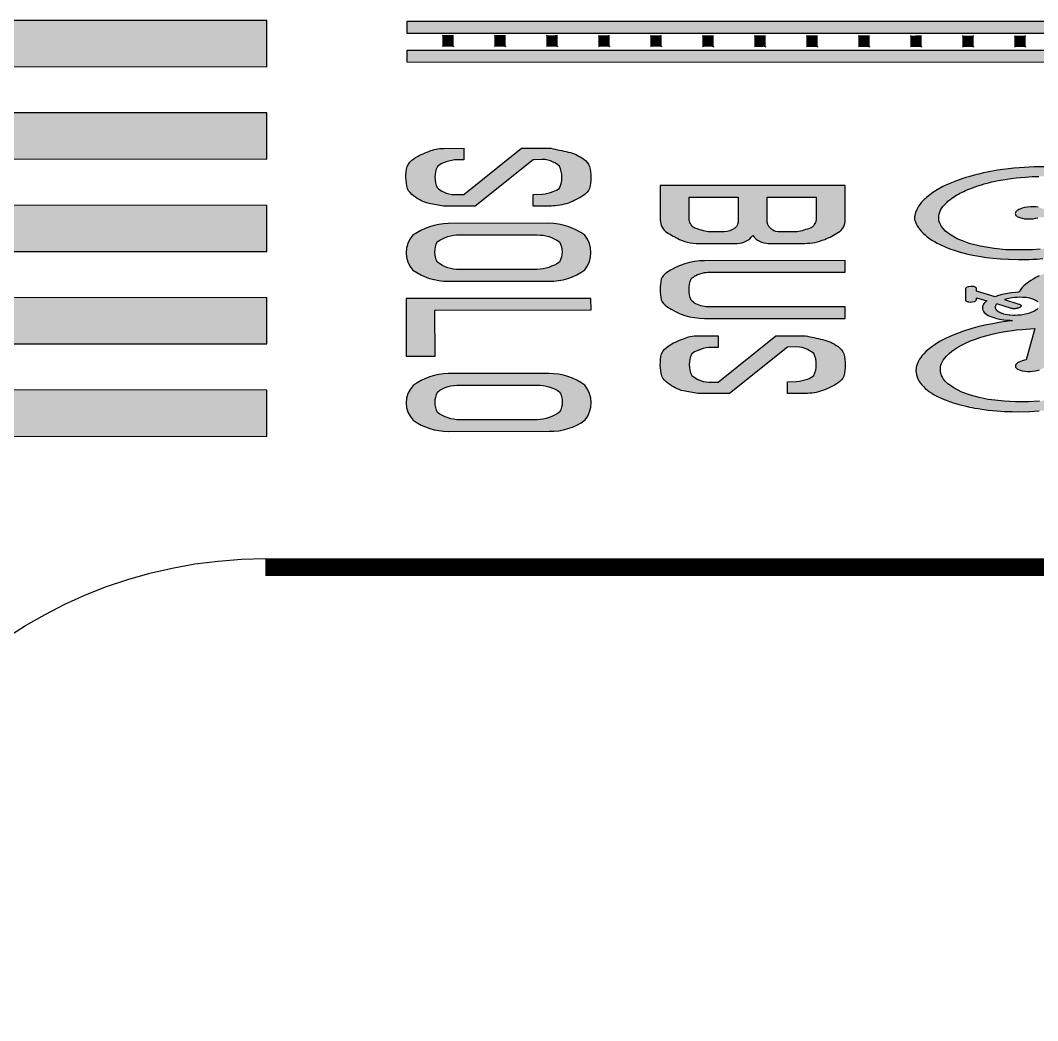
# Model space of a CAD drawing. Header units: metres. Extents: x 668617 to 675126, y 2286318 to 2293677.
# Drawn here: x 669030.29 to 669039.09, y 2287198.98 to 2287207.64 of the extents above; entities that cross this region are included whole.
import ezdxf

# ---------------------------------------------------------------- set-up
doc = ezdxf.new("R2010")
doc.units = ezdxf.units.M
doc.header["$MEASUREMENT"] = 0
doc.linetypes.add('ACAD_ISO07W100', pattern=[3, 0, -3])
for name, color, linetype in [('DMTG-M-BOYAS', 40, 'Continuous'), ('DMTG-PB-BANQUETAS', 251, 'Continuous'), ('DMTG-SH-LINEA DOBLE', 252, 'Continuous'), ('DMTG-SH-LINEA GUARNICION', 40, 'Continuous'), ('DMTG-SH-PASO PEATONAL', 253, 'Continuous'), ('DMTG-SH-SOLO BUS BICI', 252, 'Continuous')]:
    doc.layers.add(name, color=color, linetype=linetype)

# ---------------------------------------------------------------- blocks, each defined once
blk = doc.blocks.new('*U152')
for points in [[(1.2, 0.2), (15.441, 0.2), (15.441, 0.3), (1.2, 0.3)], [(1.2, -0.05), (15.441, -0.05), (15.441, 0.05), (1.2, 0.05)]]:
    blk.add_hatch(color=252).paths.add_polyline_path(points)
for points in [[(1.2, 0.2), (15.441, 0.2), (15.441, 0.3), (1.2, 0.3)], [(1.2, -0.05), (15.441, -0.05), (15.441, 0.05), (1.2, 0.05)]]:
    blk.add_lwpolyline(points, close=True)
blk = doc.blocks.new('*U227')
h = blk.add_hatch(color=252)
h.dxf.hatch_style = 1
h.paths.add_polyline_path([(1.0529, 5.4769), (1.0478, 5.5424), (1.0391, 5.6153), (1.0322, 5.6654), (1.0239, 5.7174), (1.0151, 5.7652), (1.0058, 5.8101), (0.9968, 5.851), (0.9844, 5.8993), (0.9757, 5.9306), (0.9656, 5.9646), (0.953, 6.0043), (0.9372, 6.0483), (0.9171, 6.0992), (0.894, 6.1518), (0.8696, 6.1995), (0.8488, 6.2353), (0.8261, 6.271), (0.8069, 6.2966), (0.786, 6.3219), (0.7709, 6.3383), (0.7545, 6.3541), (0.7409, 6.3657), (0.7205, 6.3815), (0.7019, 6.3932), (0.6849, 6.4021), (0.6656, 6.4098), (0.6477, 6.4149), (0.6292, 6.4182), (0.6088, 6.4196), (0.604, 6.4196), (0.5897, 6.4185), (0.5748, 6.4159), (0.5613, 6.4124), (0.5473, 6.4075), (0.5333, 6.4013), (0.5203, 6.3941), (0.5067, 6.3853), (0.4939, 6.3756), (0.482, 6.3656), (0.4765, 6.3603), (0.4683, 6.3526), (0.4566, 6.3398), (0.4442, 6.3251), (0.4386, 6.3179), (0.4332, 6.311), (0.4239, 6.2975), (0.4191, 6.2902), (0.412, 6.2792), (0.408, 6.2726), (0.4015, 6.2617), (0.3965, 6.2528), (0.3911, 6.2429), (0.386, 6.2333), (0.271, 6.3696), (0.3026, 6.7193), (0.3671, 6.7132), (0.396, 6.7394), (0.411, 6.7551), (0.4036, 6.8123), (0.3946, 6.8443), (0.389, 6.8577), (0.3847, 6.8656), (0.3792, 6.8735), (0.3739, 6.8789), (0.3693, 6.8822), (0.3645, 6.8844), (0.3601, 6.8853), (0.3521, 6.8849), (0.3467, 6.8829), (0.3395, 6.8784), (0.3134, 6.8696), (0.292, 6.8659), (0.2755, 6.867), (0.245, 6.8719), (0.1897, 6.8862), (0.1864, 6.8854), (0.1792, 6.882), (0.1728, 6.8765), (0.1672, 6.8695), (0.1628, 6.8618), (0.1586, 6.8524), (0.1553, 6.8422), (0.1504, 6.8211), (0.1478, 6.8), (0.146, 6.7545), (0.2015, 6.7306), (0.2642, 6.7231), (0.154, 5.5901), (0.1307, 5.5898), (0.1091, 5.5904), (0.0887, 5.5924), (0.0677, 5.5964), (0.0484, 5.6019), (0.0308, 5.6093), (0.014, 5.6189), (-0.0021, 5.631), (-0.0171, 5.6454), (-0.0312, 5.6623), (-0.0456, 5.6829), (-0.0604, 5.7085), (-0.0722, 5.7321), (-0.0864, 5.7645), (-0.1078, 5.8212), (-0.1486, 5.9536), (-0.471, 7.0579), (-0.4313, 7.4666), (-0.3462, 7.4674), (-0.3428, 7.471), (-0.3397, 7.4762), (-0.3367, 7.4818), (-0.3339, 7.488), (-0.3313, 7.4943), (-0.33, 7.4985), (-0.3282, 7.5046), (-0.3259, 7.5161), (-0.3247, 7.5328), (-0.3253, 7.5434), (-0.3269, 7.554), (-0.3284, 7.5607), (-0.3317, 7.5709), (-0.3349, 7.579), (-0.3378, 7.5848), (-0.3405, 7.5894), (-0.3443, 7.5955), (-0.3473, 7.5988), (-0.4259, 7.5981), (-0.4341, 7.5972), (-0.4431, 7.5955), (-0.4526, 7.592), (-0.4614, 7.5868), (-0.4694, 7.5791), (-0.4756, 7.5686), (-0.4777, 7.5622), (-0.5945, 6.3712), (-0.5996, 6.3745), (-0.6116, 6.381), (-0.625, 6.3869), (-0.6539, 6.397), (-0.669, 6.4011), (-0.6813, 6.4041), (-0.6928, 6.4064), (-0.7025, 6.4078), (-0.7051, 6.408), (-0.7118, 6.4078), (-0.7301, 6.4061), (-0.7483, 6.4022), (-0.7662, 6.3963), (-0.7834, 6.3884), (-0.8005, 6.3785), (-0.8172, 6.3665), (-0.8329, 6.3532), (-0.8492, 6.3374), (-0.8682, 6.3153), (-0.8804, 6.2999), (-0.8947, 6.2793), (-0.9088, 6.2567), (-0.9215, 6.2333), (-0.9355, 6.2067), (-0.9589, 6.1522), (-0.9803, 6.092), (-1.0001, 6.0253), (-1.0192, 5.9438), (-1.0322, 5.8761), (-1.0473, 5.7608), (-1.0524, 5.7083), (-1.0574, 5.6272), (-1.0598, 5.5361), (-1.0584, 5.4324), (-1.0554, 5.3527), (-1.048, 5.2587), (-1.0304, 5.1181), (-1.0143, 5.0282), (-1.0072, 4.9971), (-0.9977, 4.9564), (-0.9883, 4.9165), (-0.9745, 4.8692), (-0.9671, 4.8439), (-0.9588, 4.818), (-0.9394, 4.7634), (-0.917, 4.7071), (-0.8889, 4.6454), (-0.8615, 4.5961), (-0.838, 4.56), (-0.8195, 4.5324), (-0.7955, 4.5032), (-0.7877, 4.4947), (-0.7787, 4.4848), (-0.7699, 4.4763), (-0.7621, 4.4685), (-0.7543, 4.4618), (-0.7457, 4.4542), (-0.734, 4.4454), (-0.7257, 4.4393), (-0.7153, 4.4327), (-0.7089, 4.4286), (-0.7022, 4.425), (-0.6916, 4.4195), (-0.6838, 4.4162), (-0.675, 4.4125), (-0.6684, 4.41), (-0.6595, 4.4075), (-0.6519, 4.4051), (-0.6449, 4.4038), (-0.6367, 4.4021), (-0.6284, 4.4013), (-0.6213, 4.4006), (-0.6112, 4.4), (-0.6051, 4.4011), (-0.5949, 4.4041), (-0.5838, 4.4078), (-0.5675, 4.4146), (-0.551, 4.4233), (-0.5337, 4.4342), (-0.5174, 4.4463), (-0.5008, 4.4601), (-0.4859, 4.4748), (-0.4707, 4.4914), (-0.4556, 4.5095), (-0.4408, 4.5294), (-0.4264, 4.5509), (-0.4129, 4.5731), (-0.4002, 4.5956), (-0.3872, 4.6209), (-0.365, 4.6702), (-0.3516, 4.7046), (-0.3379, 4.7441), (-0.3214, 4.7961), (-0.305, 4.861), (-0.2958, 4.9037), (-0.2828, 4.9729), (-0.2752, 5.0222), (-0.2689, 5.08), (-0.2626, 5.1448), (-0.2592, 5.2139), (-0.2567, 5.297), (-0.2569, 5.3641), (-0.2579, 5.3932), (-0.259, 5.4236), (-0.2613, 5.4622), (-0.2653, 5.5101), (-0.2697, 5.5576), (-0.2765, 5.6095), (-0.2808, 5.6446), (-0.2892, 5.6952), (-0.2989, 5.7503), (-0.3114, 5.8113), (-0.3263, 5.8719), (-0.3415, 5.9272), (-0.3571, 5.9774), (-0.3796, 6.0419), (-0.3988, 6.0908), (-0.4179, 6.1341), (-0.437, 6.1727), (-0.4626, 6.2183), (-0.4719, 6.2336), (-0.4871, 6.2565), (-0.5116, 6.2903), (-0.5303, 6.312), (-0.5427, 6.3252), (-0.5013, 6.726), (-0.1825, 5.6484), (-0.167, 5.604), (-0.156, 5.5746), (-0.1437, 5.5426), (-0.1284, 5.5065), (-0.1149, 5.4769), (-0.1005, 5.4485), (-0.0883, 5.4266), (-0.0757, 5.406), (-0.062, 5.3847), (-0.045, 5.3627), (-0.0293, 5.3455), (-0.0124, 5.3289), (0.0049, 5.316), (0.0176, 5.3086), (0.0259, 5.3044), (0.0263, 5.2962), (0.028, 5.2719), (0.0316, 5.2415), (0.0342, 5.2177), (0.0391, 5.1901), (0.0427, 5.1718), (0.0486, 5.1464), (0.0576, 5.1162), (0.0644, 5.096), (0.0155, 4.9364), (-0.0088, 4.9362), (-0.0097, 4.936), (-0.0133, 4.9337), (-0.0165, 4.9301), (-0.0192, 4.9252), (-0.0215, 4.9193), (-0.0232, 4.9125), (-0.0245, 4.9048), (-0.025, 4.8872), (-0.0227, 4.8703), (-0.0207, 4.8629), (-0.0181, 4.856), (-0.0152, 4.8505), (-0.0119, 4.8453), (-0.0084, 4.842), (-0.0048, 4.8398), (-0.0028, 4.8394), (-0.0017, 4.8392), (0.0937, 4.8401), (0.0964, 4.8412), (0.0998, 4.8443), (0.1028, 4.8487), (0.1053, 4.8541), (0.1073, 4.8608), (0.1088, 4.868), (0.11, 4.8846), (0.1082, 4.9021), (0.1043, 4.9171), (0.1014, 4.9237), (0.0983, 4.929), (0.0949, 4.9329), (0.0912, 4.9357), (0.0874, 4.9368), (0.0864, 4.937), (0.0725, 4.9369), (0.1002, 5.0254), (0.1069, 5.0169), (0.1206, 5.003), (0.1279, 4.9975), (0.1347, 4.9933), (0.1417, 4.9901), (0.1496, 4.9877), (0.1573, 4.9863), (0.1608, 4.9862), (0.1632, 4.9861), (0.1694, 4.9865), (0.181, 4.9893), (0.1919, 4.9948), (0.2018, 5.0023), (0.2107, 5.012), (0.219, 5.0236), (0.2265, 5.0368), (0.2337, 5.0521), (0.2451, 5.0843), (0.2497, 5.1012), (0.2574, 5.1359), (0.2633, 5.1725), (0.2671, 5.2068), (0.2687, 5.223), (0.2696, 5.2333), (0.2705, 5.2473), (0.278, 5.1886), (0.2843, 5.146), (0.2977, 5.073), (0.3107, 5.0081), (0.3253, 4.9468), (0.3419, 4.8876), (0.3623, 4.8238), (0.399, 4.7256), (0.4255, 4.6677), (0.4528, 4.6159), (0.4775, 4.5762), (0.505, 4.5371), (0.5353, 4.5003), (0.5575, 4.4793), (0.5761, 4.4629), (0.5887, 4.4529), (0.6038, 4.4428), (0.609, 4.4396), (0.6227, 4.4321), (0.6342, 4.4269), (0.6404, 4.4241), (0.6559, 4.4188), (0.6736, 4.4143), (0.6908, 4.412), (0.6994, 4.4114), (0.707, 4.4114), (0.7127, 4.4116), (0.721, 4.4123), (0.7394, 4.4153), (0.7572, 4.4204), (0.7743, 4.4272), (0.7921, 4.4364), (0.8101, 4.4482), (0.826, 4.4608), (0.8415, 4.4751), (0.8568, 4.4911), (0.8723, 4.5097), (0.887, 4.5296), (0.899, 4.5478), (0.9149, 4.5743), (0.9274, 4.5979), (0.9401, 4.6236), (0.9535, 4.6545), (0.9603, 4.6717), (0.9657, 4.6855), (0.971, 4.7003), (0.9753, 4.712), (0.9794, 4.7243), (0.9861, 4.745), (0.9946, 4.774), (1.0007, 4.7958), (1.0067, 4.8189), (1.0127, 4.8447), (1.0189, 4.873), (1.0236, 4.8958), (1.028, 4.9187), (1.0329, 4.9482), (1.0381, 4.9816), (1.0453, 5.0365), (1.0524, 5.1112), (1.0569, 5.1766), (1.0589, 5.2463), (1.0599, 5.2965), (1.0575, 5.3952)])
h.paths.add_polyline_path([(0.6103, 5.3651), (0.6131, 5.3512), (0.6155, 5.342), (0.619, 5.3293), (0.624, 5.3153), (0.6299, 5.3026), (0.6341, 5.2956), (0.6373, 5.2903), (0.6444, 5.2819), (0.6522, 5.2757), (0.6599, 5.2725), (0.6641, 5.2717), (0.669, 5.2722), (0.6737, 5.2737), (0.6783, 5.2765), (0.6827, 5.2802), (0.6868, 5.2849), (0.6908, 5.2905), (0.6944, 5.2973), (0.7009, 5.313), (0.7058, 5.3314), (0.7093, 5.3528), (0.7111, 5.3755), (0.711, 5.4004), (0.7099, 5.4186), (0.7068, 5.4419), (0.7029, 5.461), (0.6978, 5.479), (0.692, 5.4945), (0.6853, 5.5079), (0.6781, 5.5188), (0.6701, 5.5272), (0.6647, 5.5312), (0.4503, 6.0766), (0.4625, 6.0976), (0.4817, 6.1266), (0.4936, 6.1418), (0.5054, 6.1558), (0.5169, 6.1674), (0.5275, 6.177), (0.5383, 6.1856), (0.5482, 6.1922), (0.5595, 6.1982), (0.5697, 6.2028), (0.5803, 6.2064), (0.5914, 6.2091), (0.602, 6.2106), (0.6139, 6.2107), (0.6218, 6.21), (0.639, 6.2073), (0.6476, 6.2054), (0.6635, 6.201), (0.6842, 6.1923), (0.7011, 6.1835), (0.7215, 6.1685), (0.7355, 6.1561), (0.7482, 6.1439), (0.7614, 6.129), (0.7743, 6.1138), (0.7859, 6.0977), (0.7984, 6.0801), (0.8111, 6.0591), (0.8206, 6.0429), (0.8305, 6.0249), (0.8411, 6.0032), (0.8525, 5.9789), (0.8678, 5.9444), (0.8835, 5.9018), (0.9003, 5.8513), (0.9175, 5.7901), (0.9372, 5.7055), (0.9565, 5.5901), (0.969, 5.4786), (0.9741, 5.3858), (0.9752, 5.2717), (0.9691, 5.1749), (0.961, 5.0924), (0.9526, 5.0371), (0.9371, 4.9575), (0.915, 4.884), (0.8895, 4.8071), (0.8524, 4.7381), (0.8338, 4.709), (0.8168, 4.6871), (0.7951, 4.665), (0.777, 4.6507), (0.7602, 4.6403), (0.7457, 4.6328), (0.7332, 4.6284), (0.7179, 4.6241), (0.6961, 4.6223), (0.6853, 4.6224), (0.6697, 4.6245), (0.6566, 4.6271), (0.6416, 4.6324), (0.6137, 4.647), (0.5988, 4.6572), (0.5781, 4.6746), (0.5554, 4.6982), (0.5356, 4.7227), (0.5181, 4.7468), (0.5002, 4.7747), (0.4808, 4.8103), (0.4655, 4.8409), (0.4472, 4.8838), (0.4308, 4.9268), (0.4157, 4.9724), (0.4026, 5.0158), (0.3912, 5.0585), (0.3805, 5.1045), (0.3718, 5.1478), (0.3623, 5.2035), (0.3555, 5.2469), (0.3512, 5.2826), (0.3472, 5.3294), (0.3416, 5.3985), (0.3395, 5.4398)], flags=16)
h.paths.add_polyline_path([(0.3404, 5.5969), (0.3424, 5.6367), (0.3465, 5.6844), (0.3504, 5.7208), (0.3536, 5.7464), (0.3575, 5.773), (0.3604, 5.792), (0.3626, 5.805), (0.3652, 5.8182), (0.3682, 5.8337), (0.3709, 5.8471), (0.3741, 5.8614), (0.3775, 5.8768), (0.3809, 5.8899), (0.3852, 5.9065), (0.3895, 5.9233), (0.3953, 5.9421), (0.4017, 5.9619), (0.4067, 5.9778), (0.4123, 5.9931), (0.4189, 6.0095), (0.4243, 6.0224), (0.5853, 5.6104)], flags=16)
h.paths.add_polyline_path([(0.2519, 5.5924), (0.2013, 5.5901), (0.2676, 6.2783), (0.3198, 6.2185), (0.3576, 6.17), (0.3234, 6.0761), (0.2961, 5.9632), (0.2753, 5.8518), (0.2683, 5.79)], flags=16)
h.paths.add_polyline_path([(0.2037, 5.3977), (0.2074, 5.3856), (0.2111, 5.3714), (0.2165, 5.3458), (0.2185, 5.3336), (0.2204, 5.3179), (0.2223, 5.294), (0.223, 5.2715), (0.2231, 5.2562), (0.2213, 5.2244), (0.2206, 5.2186), (0.2182, 5.2005), (0.2152, 5.1846), (0.2119, 5.1705), (0.2082, 5.1579), (0.2056, 5.1506), (0.2019, 5.1412), (0.199, 5.135), (0.1956, 5.1284), (0.1896, 5.1188), (0.1837, 5.1114), (0.1776, 5.1057), (0.1744, 5.1034), (0.1716, 5.1015), (0.165, 5.0986), (0.1586, 5.0972), (0.1509, 5.0972), (0.1436, 5.099), (0.1369, 5.1023), (0.1311, 5.1062), (0.1265, 5.1103), (0.1665, 5.2394), (0.1673, 5.2431), (0.1679, 5.2472), (0.1682, 5.2515), (0.1684, 5.2553), (0.1685, 5.2623), (0.1683, 5.2684), (0.1681, 5.2714), (0.1676, 5.276), (0.1667, 5.2815), (0.1658, 5.2866), (0.1649, 5.2902), (0.1642, 5.293), (0.1631, 5.2968), (0.1617, 5.3008), (0.1606, 5.3033), (0.1589, 5.3072), (0.1573, 5.31), (0.1553, 5.3131), (0.1532, 5.3156), (0.1517, 5.3172), (0.1502, 5.3184), (0.1494, 5.3189), (0.1486, 5.3194), (0.1479, 5.3198), (0.1474, 5.32), (0.1468, 5.3202), (0.1461, 5.3205), (0.1457, 5.3206), (0.1452, 5.3207), (0.1446, 5.3208), (0.1439, 5.3209), (0.1432, 5.3209), (0.1423, 5.3208), (0.1417, 5.3207), (0.1408, 5.3204), (0.1398, 5.3201), (0.1388, 5.3196), (0.1379, 5.3189), (0.137, 5.3183), (0.1362, 5.3174), (0.1351, 5.3162), (0.1341, 5.315), (0.1333, 5.3136), (0.1322, 5.3116), (0.1313, 5.3097), (0.1304, 5.3075), (0.129, 5.3032), (0.0897, 5.177), (0.0845, 5.1938), (0.079, 5.2162), (0.0741, 5.2444), (0.0713, 5.2682), (0.07, 5.2863), (0.0692, 5.3044), (0.07, 5.3362), (0.0725, 5.3647), (0.0751, 5.3828), (0.0778, 5.3965), (0.0828, 5.4151), (0.0856, 5.4238), (0.0886, 5.4313), (0.0905, 5.4363), (0.094, 5.4437), (0.0982, 5.4517), (0.1025, 5.458), (0.109, 5.4665), (0.1153, 5.472), (0.1214, 5.4761), (0.1282, 5.479), (0.1364, 5.4805), (0.1446, 5.4794), (0.1516, 5.4768), (0.1579, 5.4733), (0.1639, 5.4684), (0.1687, 5.4638), (0.1735, 5.4584), (0.1795, 5.4504), (0.1874, 5.4372), (0.1936, 5.4245), (0.1997, 5.4091)], flags=16)
h.paths.add_polyline_path([(-0.342, 5.4195), (-0.3403, 5.3572), (-0.3403, 5.2793), (-0.3427, 5.1904), (-0.3518, 5.0877), (-0.3743, 4.9675), (-0.3969, 4.8736), (-0.4185, 4.8153), (-0.4385, 4.7684), (-0.4764, 4.7024), (-0.5039, 4.6679), (-0.5259, 4.6473), (-0.5432, 4.6346), (-0.5562, 4.6266), (-0.5723, 4.6193), (-0.5879, 4.614), (-0.6029, 4.6111), (-0.6201, 4.61), (-0.6368, 4.6114), (-0.6517, 4.6139), (-0.6692, 4.6195), (-0.6845, 4.6263), (-0.7003, 4.6351), (-0.7172, 4.6465), (-0.7318, 4.6586), (-0.744, 4.6698), (-0.755, 4.6818), (-0.7619, 4.6895), (-0.7757, 4.7062), (-0.7871, 4.7217), (-0.8008, 4.7418), (-0.8139, 4.7628), (-0.8243, 4.7809), (-0.8311, 4.7936), (-0.8382, 4.8071), (-0.8482, 4.8284), (-0.8541, 4.8412), (-0.8631, 4.8613), (-0.8705, 4.8802), (-0.8789, 4.9012), (-0.8871, 4.9241), (-0.8955, 4.9495), (-0.9046, 4.9787), (-0.9116, 5.0026), (-0.9218, 5.0406), (-0.9289, 5.0699), (-0.9354, 5.0993), (-0.9408, 5.1256), (-0.9479, 5.1636), (-0.9541, 5.2015), (-0.9591, 5.236), (-0.9645, 5.2812), (-0.968, 5.3165), (-0.9715, 5.3594), (-0.9733, 5.39), (-0.9747, 5.4195), (-0.9764, 5.4774), (-0.9758, 5.5555), (-0.9723, 5.628), (-0.9667, 5.6895), (-0.9538, 5.7851), (-0.9354, 5.8743), (-0.9191, 5.9345), (-0.8952, 6.0004), (-0.8674, 6.0603), (-0.8443, 6.0972), (-0.8288, 6.1197), (-0.8074, 6.1439), (-0.7882, 6.1615), (-0.7699, 6.1751), (-0.7554, 6.183), (-0.7392, 6.1895), (-0.729, 6.1931), (-0.7184, 6.1953), (-0.6959, 6.1982), (-0.674, 6.1961), (-0.652, 6.1905), (-0.6331, 6.1828), (-0.6141, 6.1714), (-0.6749, 5.5338), (-0.6797, 5.5314), (-0.684, 5.5282), (-0.6879, 5.5241), (-0.6921, 5.5188), (-0.6993, 5.5059), (-0.7048, 5.4901), (-0.7095, 5.4714), (-0.7126, 5.4499), (-0.7141, 5.4281), (-0.7135, 5.4028), (-0.7112, 5.377), (-0.7067, 5.3522), (-0.7013, 5.3305), (-0.6936, 5.3104), (-0.6895, 5.302), (-0.6853, 5.2949), (-0.6811, 5.2888), (-0.6789, 5.286), (-0.6757, 5.2825), (-0.6709, 5.2782), (-0.6655, 5.2749), (-0.6603, 5.273), (-0.6549, 5.2723), (-0.6495, 5.2729), (-0.6446, 5.2747), (-0.6398, 5.2779), (-0.6352, 5.2823), (-0.6307, 5.288), (-0.6267, 5.2947), (-0.623, 5.3023), (-0.6198, 5.3106), (-0.6143, 5.3303), (-0.6105, 5.3527), (-0.6087, 5.3774), (-0.6089, 5.4036), (-0.6108, 5.4263), (-0.6139, 5.4471), (-0.6184, 5.4666), (-0.6239, 5.4844), (-0.5614, 6.1266), (-0.5397, 6.1009), (-0.5197, 6.0733), (-0.4987, 6.0398), (-0.4817, 6.0084), (-0.4637, 5.9703), (-0.4445, 5.9265), (-0.4294, 5.8856), (-0.4125, 5.8351), (-0.4002, 5.7901), (-0.3883, 5.7445), (-0.3768, 5.6919), (-0.3701, 5.658), (-0.3603, 5.5983), (-0.3527, 5.5373), (-0.3474, 5.4877)], flags=16)
at = {"ltscale": 50}
h = blk.add_hatch(color=252, dxfattribs=at)
h.dxf.hatch_style = 1
h.paths.add_polyline_path([(-0.3996, 3.1348), (-0.3994, 3.4499, 0.097809), (-0.4335, 3.6228, 0.042141), (-0.4947, 3.7423, 0.264464), (-0.6011, 3.7998), (-0.8992, 3.8), (-0.9002, 2.2), (-0.602, 2.1998, 0.256564), (-0.495, 2.2586, 0.03217), (-0.4351, 2.3674, 0.128787), (-0.3999, 2.5587), (-0.3998, 2.8663, 0.244437), (-0.4691, 2.9998, 0.249678)])
h.paths.add_polyline_path([(-0.6018, 2.4498), (-0.8, 2.4499), (-0.7998, 2.8747), (-0.6016, 2.8746, -0.19223), (-0.5312, 2.8465, -0.139349), (-0.4998, 2.7534), (-0.4999, 2.6286, -0.078544), (-0.5087, 2.573, 0.007333), (-0.5278, 2.5114, -0.228893), (-0.57, 2.4623, -0.039059)], flags=16)
h.paths.add_polyline_path([(-0.6014, 3.1246), (-0.7996, 3.1247), (-0.7994, 3.5499), (-0.5991, 3.5436, -0.333446), (-0.5277, 3.4899, 0.007536), (-0.5082, 3.4265, -0.078544), (-0.4995, 3.3709), (-0.4996, 3.2341, -0.224977), (-0.5311, 3.1526, -0.19223)], flags=16)
h = blk.add_hatch(color=252, dxfattribs=at)
h.dxf.hatch_style = 1
h.paths.add_polyline_path([(0.0884, 2.2071, 0.131562), (0.1465, 2.2563, 0.154481), (0.2501, 2.5898), (0.2508, 3.7993), (0.1508, 3.7994), (0.1501, 2.6264, -0.114879), (0.1225, 2.5081, -0.084508), (0.0919, 2.4659, -0.17885), (-0.0919, 2.466, -0.081827), (-0.1228, 2.5083, -0.11348), (-0.1499, 2.6184), (-0.1492, 3.7996), (-0.2492, 3.7996), (-0.2499, 2.583, 0.152908), (-0.1479, 2.2564, 0.131562), (-0.0898, 2.2072, 0.086224)])
h = blk.add_hatch(color=252, dxfattribs=at)
h.dxf.hatch_style = 1
h.paths.add_polyline_path([(0.4893, 2.2674, 0.14273), (0.5561, 2.2091, 0.117054), (0.748, 2.2115, 0.062706), (0.7834, 2.2352, 0.155244), (0.8813, 2.4212, -0.000615), (0.9, 2.5239), (0.9002, 2.7989), (0.5006, 3.2992), (0.4982, 3.3622, -0.136419), (0.5203, 3.4742, -0.055818), (0.555, 3.5273, -0.229894), (0.7451, 3.5272, -0.087635), (0.775, 3.474, -0.053979), (0.7975, 3.3784), (0.8005, 3.299), (0.9005, 3.2989), (0.9006, 3.4541, 0.08527), (0.8749, 3.6037, 0.061318), (0.8086, 3.7369, 0.139149), (0.7498, 3.7874, 0.120716), (0.5578, 3.7875, 0.123167), (0.4951, 3.7371, 0.108528), (0.4336, 3.604, -0.000633), (0.4006, 3.4544), (0.4004, 3.1992), (0.8001, 2.699), (0.8001, 2.6196, -0.116922), (0.7774, 2.524, -0.055818), (0.7427, 2.4709, -0.23457), (0.5564, 2.471, -0.087635), (0.5265, 2.5241, -0.05345), (0.5001, 2.6198), (0.5001, 2.6992), (0.4001, 2.6992), (0.4, 2.5244, 0.101206), (0.4257, 2.3987, 0.059489)])
h = blk.add_hatch(color=252, dxfattribs=at)
h.dxf.hatch_style = 1
h.paths.add_polyline_path([(-1.192, 1.4048, -0.108528), (-1.1307, 1.5379, -0.123167), (-1.0679, 1.5884, -0.120716), (-0.876, 1.5884, -0.139149), (-0.8171, 1.5379, -0.061318), (-0.7507, 1.4048, -0.08527), (-0.725, 1.2551), (-0.725, 1.1), (-0.825, 1.1), (-0.828, 1.1794, 0.053979), (-0.8505, 1.275, 0.087635), (-0.8805, 1.3281, 0.229894), (-1.0707, 1.3281, 0.055818), (-1.1052, 1.275, 0.116922), (-1.1279, 1.1794), (-1.1249, 1.1), (-0.725, 0.6), (-0.725, 0.325, 0.000751), (-0.7478, 0.1995, -0.108528), (-0.8141, 0.0663, -0.123167), (-0.8768, 0.0125, -0.117054), (-1.0688, 0.01, -0.14273), (-1.1356, 0.0682, -0.059489), (-1.1993, 0.1995, -0.101206), (-1.225, 0.3252), (-1.225, 0.5), (-1.125, 0.5), (-1.125, 0.4206, 0.05345), (-1.0986, 0.325, 0.087635), (-1.0686, 0.2719, 0.23457), (-0.8823, 0.2719, 0.055818), (-0.8477, 0.325, 0.116922), (-0.825, 0.4206), (-0.825, 0.5), (-1.225, 1), (-1.225, 1.2551, 0.000633)])
h = blk.add_hatch(color=252, dxfattribs=at)
h.dxf.hatch_style = 1
edge = h.paths.add_edge_path()
edge.add_arc((-0.0514, 1.236), 0.5236, 143.51618, 180)
edge.add_line((-0.575, 1.236), (-0.575, 0.3641))
edge.add_arc((-0.0191, 0.3818), 0.5561, 181.82557, 215.41478)
edge.add_arc((-0.3223, 0.2191), 0.2191, 226.75468, 313.24532)
edge.add_arc((-0.6005, 0.364), 0.5255, 324.59139, 360)
edge.add_line((-0.075, 0.364), (-0.075, 1.236))
edge.add_arc((-0.5721, 1.2516), 0.4974, 358.19927, 396.4778)
edge.add_arc((-0.3223, 1.3599), 0.2401, 51.30043, 128.69957)
edge = h.paths.add_edge_path(flags=16)
edge.add_arc((-0.552, 1.1166), 0.3775, 2.74794, 34.0414, ccw=False)
edge.add_line((-0.175, 1.1347), (-0.175, 0.4631))
edge.add_arc((-0.497, 0.4631), 0.322, 323.35121, 360, ccw=False)
edge.add_arc((-0.3273, 0.4485), 0.1985, 243.49165, 296.50835, ccw=False)
edge.add_arc((-0.1767, 0.4497), 0.2987, 177.25186, 216.7924, ccw=False)
edge.add_line((-0.475, 0.4641), (-0.475, 1.1347))
edge.add_arc((-0.1298, 1.1347), 0.3451, 145.9586, 180, ccw=False)
edge.add_arc((-0.3276, 1.1628), 0.1872, 61.85292, 118.14708, ccw=False)
h = blk.add_hatch(color=252, dxfattribs=at)
h.dxf.hatch_style = 1
h.paths.add_polyline_path([(0.075, 1.6), (0.075, 0), (0.575, 0), (0.575, 0.25), (0.175, 0.25), (0.175, 1.6)])
h = blk.add_hatch(color=252, dxfattribs=at)
h.dxf.hatch_style = 1
edge = h.paths.add_edge_path()
edge.add_arc((1.2486, 1.236), 0.5236, 143.51618, 180)
edge.add_line((0.725, 1.236), (0.725, 0.3641))
edge.add_arc((1.2809, 0.3818), 0.5561, 181.82557, 215.41478)
edge.add_arc((0.9777, 0.2191), 0.2191, 226.75468, 313.24532)
edge.add_arc((0.6995, 0.364), 0.5255, 324.59139, 360)
edge.add_line((1.225, 0.364), (1.225, 1.236))
edge.add_arc((0.7279, 1.2516), 0.4974, 358.19927, 396.4778)
edge.add_arc((0.9777, 1.3599), 0.2401, 51.30043, 128.69957)
edge = h.paths.add_edge_path(flags=16)
edge.add_arc((0.748, 1.1166), 0.3775, 2.74794, 34.0414, ccw=False)
edge.add_line((1.125, 1.1347), (1.125, 0.4631))
edge.add_arc((0.803, 0.4631), 0.322, -36.64879, 0, ccw=False)
edge.add_arc((0.9727, 0.4485), 0.1985, 243.49165, 296.50835, ccw=False)
edge.add_arc((1.1233, 0.4497), 0.2987, 177.25186, 216.7924, ccw=False)
edge.add_line((0.825, 0.4641), (0.825, 1.1347))
edge.add_arc((1.1702, 1.1347), 0.3451, 145.9586, 180, ccw=False)
edge.add_arc((0.9724, 1.1628), 0.1872, 61.85292, 118.14708, ccw=False)
for points in [[(-1.0598, 5.5361), (-1.0584, 5.4324), (-1.0554, 5.3527), (-1.048, 5.2587), (-1.0304, 5.1181), (-1.0143, 5.0282), (-1.0072, 4.9971), (-0.9977, 4.9564), (-0.9883, 4.9165), (-0.9745, 4.8692), (-0.9671, 4.8439), (-0.9588, 4.818), (-0.9394, 4.7634), (-0.917, 4.7071), (-0.8889, 4.6454), (-0.8615, 4.5961), (-0.838, 4.56), (-0.8195, 4.5324), (-0.7955, 4.5032), (-0.7877, 4.4947), (-0.7787, 4.4848), (-0.7699, 4.4763), (-0.7621, 4.4685), (-0.7543, 4.4618), (-0.7457, 4.4542), (-0.734, 4.4454), (-0.7257, 4.4393), (-0.7153, 4.4327), (-0.7089, 4.4286), (-0.7022, 4.425), (-0.6916, 4.4195), (-0.6838, 4.4162), (-0.675, 4.4125), (-0.6684, 4.41), (-0.6595, 4.4075), (-0.6519, 4.4051), (-0.6449, 4.4038), (-0.6367, 4.4021), (-0.6284, 4.4013), (-0.6213, 4.4006), (-0.6112, 4.4), (-0.6051, 4.4011), (-0.5949, 4.4041), (-0.5838, 4.4078), (-0.5675, 4.4146), (-0.551, 4.4233), (-0.5337, 4.4342), (-0.5174, 4.4463), (-0.5008, 4.4601), (-0.4859, 4.4748), (-0.4707, 4.4914), (-0.4556, 4.5095), (-0.4408, 4.5294), (-0.4264, 4.5509), (-0.4129, 4.5731), (-0.4002, 4.5956), (-0.3872, 4.6209), (-0.365, 4.6702), (-0.3516, 4.7046), (-0.3379, 4.7441), (-0.3214, 4.7961), (-0.305, 4.861), (-0.2958, 4.9037), (-0.2828, 4.9729), (-0.2752, 5.0222), (-0.2689, 5.08), (-0.2626, 5.1448), (-0.2592, 5.2139), (-0.2567, 5.297), (-0.2569, 5.3641), (-0.2579, 5.3932), (-0.259, 5.4236), (-0.2613, 5.4622), (-0.2653, 5.5101)], [(-0.1149, 5.4769), (-0.1005, 5.4485), (-0.0883, 5.4266), (-0.0757, 5.406), (-0.062, 5.3847), (-0.045, 5.3627), (-0.0293, 5.3455), (-0.0124, 5.3289), (0.0049, 5.316), (0.0176, 5.3086), (0.0259, 5.3044), (0.0263, 5.2962), (0.028, 5.2719), (0.0316, 5.2415), (0.0342, 5.2177), (0.0391, 5.1901), (0.0427, 5.1718), (0.0486, 5.1464), (0.0576, 5.1162), (0.0644, 5.096), (0.0155, 4.9364), (-0.0088, 4.9362), (-0.0097, 4.936), (-0.0133, 4.9337), (-0.0165, 4.9301), (-0.0192, 4.9252), (-0.0215, 4.9193), (-0.0232, 4.9125), (-0.0245, 4.9048), (-0.025, 4.8872), (-0.0227, 4.8703), (-0.0207, 4.8629), (-0.0181, 4.856), (-0.0152, 4.8505), (-0.0119, 4.8453), (-0.0084, 4.842), (-0.0048, 4.8398), (-0.0028, 4.8394), (-0.0017, 4.8392), (0.0937, 4.8401), (0.0964, 4.8412), (0.0998, 4.8443), (0.1028, 4.8487), (0.1053, 4.8541), (0.1073, 4.8608), (0.1088, 4.868), (0.11, 4.8846), (0.1082, 4.9021), (0.1043, 4.9171), (0.1014, 4.9237), (0.0983, 4.929), (0.0949, 4.9329), (0.0912, 4.9357), (0.0874, 4.9368), (0.0864, 4.937), (0.0725, 4.9369), (0.1002, 5.0254), (0.1069, 5.0169), (0.1206, 5.003), (0.1279, 4.9975), (0.1347, 4.9933), (0.1417, 4.9901), (0.1496, 4.9877), (0.1573, 4.9863), (0.1608, 4.9862), (0.1632, 4.9861), (0.1694, 4.9865), (0.181, 4.9893), (0.1919, 4.9948), (0.2018, 5.0023), (0.2107, 5.012), (0.219, 5.0236), (0.2265, 5.0368), (0.2337, 5.0521), (0.2451, 5.0843), (0.2497, 5.1012), (0.2574, 5.1359), (0.2633, 5.1725), (0.2671, 5.2068), (0.2687, 5.223), (0.2696, 5.2333), (0.2705, 5.2473), (0.278, 5.1886), (0.2843, 5.146), (0.2977, 5.073), (0.3107, 5.0081), (0.3253, 4.9468), (0.3419, 4.8876), (0.3623, 4.8238), (0.399, 4.7256), (0.4255, 4.6677), (0.4528, 4.6159), (0.4775, 4.5762), (0.505, 4.5371), (0.5353, 4.5003), (0.5575, 4.4793), (0.5761, 4.4629), (0.5887, 4.4529), (0.6038, 4.4428), (0.609, 4.4396), (0.6227, 4.4321), (0.6342, 4.4269), (0.6404, 4.4241), (0.6559, 4.4188), (0.6736, 4.4143), (0.6908, 4.412), (0.6994, 4.4114), (0.707, 4.4114), (0.7127, 4.4116), (0.721, 4.4123), (0.7394, 4.4153), (0.7572, 4.4204), (0.7743, 4.4272), (0.7921, 4.4364), (0.8101, 4.4482), (0.826, 4.4608), (0.8415, 4.4751), (0.8568, 4.4911), (0.8723, 4.5097), (0.887, 4.5296), (0.899, 4.5478), (0.9117, 4.5688), (0.9149, 4.5742), (0.9274, 4.5979), (0.9401, 4.6236), (0.9535, 4.6545), (0.9603, 4.6717), (0.9657, 4.6855), (0.971, 4.7003), (0.9753, 4.712), (0.9794, 4.7243), (0.9861, 4.745), (0.9946, 4.774), (1.0007, 4.7958), (1.0067, 4.8189), (1.0127, 4.8447), (1.0189, 4.873), (1.0236, 4.8958), (1.028, 4.9187), (1.0329, 4.9482), (1.0381, 4.9816), (1.0453, 5.0365), (1.0524, 5.1112), (1.0569, 5.1766), (1.0589, 5.2463), (1.0599, 5.2965), (1.0575, 5.3952), (1.0529, 5.4769)], [(-0.7095, 5.4714), (-0.7126, 5.4499), (-0.7141, 5.4281), (-0.7135, 5.4028), (-0.7112, 5.377), (-0.7067, 5.3522), (-0.7013, 5.3305), (-0.6936, 5.3104), (-0.6895, 5.302), (-0.6853, 5.2949), (-0.6811, 5.2888), (-0.6789, 5.286), (-0.6757, 5.2825), (-0.6709, 5.2782), (-0.6655, 5.2749), (-0.6603, 5.273), (-0.6549, 5.2723), (-0.6495, 5.2729), (-0.6446, 5.2747), (-0.6398, 5.2779), (-0.6352, 5.2823), (-0.6307, 5.288), (-0.6267, 5.2947), (-0.623, 5.3023), (-0.6198, 5.3106), (-0.6143, 5.3303), (-0.6105, 5.3527), (-0.6087, 5.3774), (-0.6089, 5.4036), (-0.6108, 5.4263), (-0.6139, 5.4471), (-0.6184, 5.4666)], [(-0.3474, 5.4877), (-0.342, 5.4195), (-0.3403, 5.3572), (-0.3403, 5.2793), (-0.3427, 5.1904), (-0.3518, 5.0877), (-0.3743, 4.9675), (-0.3969, 4.8736), (-0.4185, 4.8153), (-0.4385, 4.7684), (-0.4764, 4.7024), (-0.5039, 4.6679), (-0.5259, 4.6473), (-0.5432, 4.6346), (-0.5562, 4.6266), (-0.5723, 4.6193), (-0.5879, 4.614), (-0.6029, 4.6111), (-0.6201, 4.61), (-0.6368, 4.6114), (-0.6517, 4.6139), (-0.6692, 4.6195), (-0.6845, 4.6263), (-0.7003, 4.6351), (-0.7172, 4.6465), (-0.7318, 4.6586), (-0.744, 4.6698), (-0.755, 4.6818), (-0.7619, 4.6895), (-0.7757, 4.7062), (-0.7871, 4.7217), (-0.8008, 4.7418), (-0.8139, 4.7628), (-0.8243, 4.7809), (-0.8311, 4.7936), (-0.8382, 4.8071), (-0.8482, 4.8284), (-0.8541, 4.8412), (-0.8631, 4.8613), (-0.8705, 4.8802), (-0.8789, 4.9012), (-0.8871, 4.9241), (-0.8955, 4.9495), (-0.9046, 4.9787), (-0.9116, 5.0026), (-0.9218, 5.0406), (-0.9289, 5.0699), (-0.9354, 5.0993), (-0.9408, 5.1256), (-0.9479, 5.1636), (-0.9541, 5.2015), (-0.9591, 5.236), (-0.9645, 5.2812), (-0.968, 5.3165), (-0.9715, 5.3594), (-0.9733, 5.39), (-0.9747, 5.4195), (-0.9764, 5.4774)], [(0.3395, 5.4398), (0.6101, 5.3652), (0.6107, 5.3634), (0.6131, 5.3512), (0.6155, 5.342), (0.619, 5.3293), (0.624, 5.3153), (0.6299, 5.3026), (0.6341, 5.2956), (0.6373, 5.2903), (0.6444, 5.2819), (0.6522, 5.2757), (0.6599, 5.2725), (0.6641, 5.2717), (0.669, 5.2722), (0.6737, 5.2737), (0.6783, 5.2765), (0.6827, 5.2802), (0.6868, 5.2849), (0.6908, 5.2905), (0.6944, 5.2973), (0.7009, 5.313), (0.7058, 5.3314), (0.7093, 5.3528), (0.7111, 5.3755), (0.711, 5.4004), (0.7099, 5.4186), (0.7068, 5.4419), (0.7029, 5.461), (0.6978, 5.479)], [(0.969, 5.4786), (0.9741, 5.3858), (0.9752, 5.2717), (0.9691, 5.1749), (0.961, 5.0924), (0.9526, 5.0371), (0.9371, 4.9575), (0.915, 4.884), (0.8895, 4.8071), (0.8524, 4.7381), (0.8338, 4.709), (0.8168, 4.6871), (0.7951, 4.665), (0.777, 4.6507), (0.7602, 4.6403), (0.7457, 4.6328), (0.7332, 4.6284), (0.7179, 4.6241), (0.6961, 4.6223), (0.6853, 4.6224), (0.6697, 4.6245), (0.6566, 4.6271), (0.6416, 4.6324), (0.6137, 4.647), (0.5988, 4.6572), (0.5781, 4.6746), (0.5554, 4.6982), (0.5356, 4.7227), (0.5181, 4.7468), (0.5002, 4.7747), (0.4808, 4.8103), (0.4655, 4.8409), (0.4472, 4.8838), (0.4308, 4.9268), (0.4157, 4.9724), (0.4026, 5.0158), (0.3912, 5.0585), (0.3805, 5.1045), (0.3718, 5.1478), (0.3623, 5.2035), (0.3555, 5.2469), (0.3512, 5.2826), (0.3472, 5.3294), (0.3416, 5.3985), (0.3395, 5.4398)], [(0.0897, 5.177), (0.129, 5.3032), (0.1304, 5.3075), (0.1313, 5.3097), (0.1322, 5.3116), (0.1333, 5.3136), (0.1341, 5.315), (0.1351, 5.3162), (0.1362, 5.3174), (0.137, 5.3183), (0.1379, 5.3189), (0.1388, 5.3196), (0.1398, 5.3201), (0.1408, 5.3204), (0.1417, 5.3207), (0.1423, 5.3208), (0.1432, 5.3209), (0.1439, 5.3209), (0.1446, 5.3208), (0.1452, 5.3207), (0.1457, 5.3206), (0.1461, 5.3205), (0.1468, 5.3202), (0.1474, 5.32), (0.1479, 5.3198), (0.1486, 5.3194), (0.1494, 5.3189), (0.1502, 5.3184), (0.1517, 5.3172), (0.1532, 5.3156), (0.1553, 5.3131), (0.1573, 5.31), (0.1589, 5.3072), (0.1606, 5.3033), (0.1617, 5.3008), (0.1631, 5.2968), (0.1642, 5.293), (0.1649, 5.2902), (0.1658, 5.2866), (0.1664, 5.2832), (0.1667, 5.2816), (0.1676, 5.276), (0.1681, 5.2714), (0.1683, 5.2684), (0.1685, 5.2623), (0.1684, 5.2553), (0.1682, 5.2515), (0.1679, 5.2472), (0.1673, 5.2431), (0.1665, 5.2394), (0.1265, 5.1103), (0.1296, 5.1075), (0.1329, 5.105), (0.1346, 5.1038), (0.1364, 5.1027), (0.1383, 5.1016), (0.14, 5.1008), (0.1409, 5.1003), (0.1422, 5.0997), (0.1435, 5.0992), (0.1448, 5.0988), (0.1466, 5.0983), (0.1481, 5.0979), (0.1493, 5.0977), (0.1508, 5.0975), (0.1525, 5.0973), (0.1537, 5.0972), (0.1553, 5.0972), (0.1565, 5.0973), (0.1571, 5.0973), (0.1579, 5.0973), (0.1587, 5.0974), (0.1597, 5.0975), (0.1604, 5.0977), (0.1611, 5.0978), (0.1622, 5.098), (0.1632, 5.0982), (0.164, 5.0985), (0.165, 5.0988), (0.1662, 5.0992), (0.167, 5.0995), (0.1675, 5.0997), (0.1679, 5.0999), (0.1684, 5.1001), (0.1691, 5.1004), (0.1697, 5.1007), (0.1704, 5.101), (0.1712, 5.1015), (0.1718, 5.1018), (0.1728, 5.1024), (0.1739, 5.1031), (0.1744, 5.1034), (0.1752, 5.104), (0.1759, 5.1045), (0.1767, 5.1051), (0.1776, 5.1058), (0.1796, 5.1076), (0.1814, 5.1092), (0.1831, 5.111), (0.1856, 5.1137), (0.1878, 5.1165), (0.1904, 5.1201), (0.1956, 5.1284), (0.199, 5.135), (0.2019, 5.1412), (0.2056, 5.1506), (0.2082, 5.1579), (0.2119, 5.1705), (0.2152, 5.1846), (0.2182, 5.2005), (0.2206, 5.2186), (0.2213, 5.2244), (0.2231, 5.2562), (0.223, 5.2715), (0.2223, 5.294), (0.2204, 5.3179), (0.2185, 5.3336), (0.2165, 5.3458), (0.2111, 5.3714), (0.2074, 5.3856), (0.2037, 5.3977), (0.1997, 5.4091), (0.1936, 5.4245), (0.1874, 5.4372), (0.1795, 5.4504), (0.1735, 5.4584), (0.1687, 5.4638), (0.1657, 5.4667)], [(0.1089, 5.466), (0.1069, 5.4638), (0.1025, 5.458), (0.0998, 5.454), (0.0968, 5.4491), (0.0944, 5.4446), (0.0925, 5.4406), (0.0905, 5.4363), (0.0886, 5.4313), (0.0856, 5.4238), (0.0828, 5.4151), (0.0778, 5.3965), (0.0751, 5.3828), (0.0725, 5.3647), (0.07, 5.3362), (0.0692, 5.3044), (0.07, 5.2863), (0.0713, 5.2682), (0.0741, 5.2444), (0.079, 5.2162), (0.0845, 5.1938), (0.0897, 5.177)]]:
    blk.add_lwpolyline(points)
for points in [[(-0.6011, 3.7998), (-0.8992, 3.8), (-0.9002, 2.2), (-0.602, 2.1998, 0.256564), (-0.495, 2.2586, 0.03217), (-0.4351, 2.3674, 0.128787), (-0.3999, 2.5587), (-0.3998, 2.8663, 0.244437), (-0.4691, 2.9998, 0.249678), (-0.3996, 3.1348), (-0.3994, 3.4499, 0.09783), (-0.4335, 3.6229, 0.042131), (-0.4947, 3.7423, 0.264453), (-0.6011, 3.7998)], [(-0.0919, 2.466, -0.081827), (-0.1228, 2.5083, -0.121679), (-0.1499, 2.6266), (-0.1492, 3.7996), (-0.2492, 3.7996), (-0.2499, 2.583, 0.152908), (-0.1479, 2.2564, 0.131562), (-0.0898, 2.2072, 0.086224), (0.0884, 2.2071, 0.131562), (0.1465, 2.2563, 0.151335), (0.2501, 2.5827), (0.2508, 3.7993), (0.1508, 3.7994), (0.1501, 2.6264, -0.114879), (0.1225, 2.5081, -0.084508), (0.0919, 2.4659, -0.17885), (-0.0919, 2.466, -0.081827)], [(0.4004, 3.1992), (0.4006, 3.4544, 0.000633), (0.4336, 3.604, -0.108528), (0.4951, 3.7371, -0.123167), (0.5578, 3.7875, -0.120716), (0.7498, 3.7874, -0.139149), (0.8086, 3.7369, -0.061318), (0.8749, 3.6037, -0.08527), (0.9006, 3.4541), (0.9005, 3.2989), (0.8005, 3.299), (0.7975, 3.3784, 0.053979), (0.775, 3.474, 0.087635), (0.7451, 3.5272, 0.229894), (0.555, 3.5273, 0.055818), (0.5203, 3.4742, 0.116922), (0.4976, 3.3786), (0.5006, 3.2992), (0.9002, 2.7989), (0.9, 2.5239, 0.000751), (0.8771, 2.3984, -0.108528), (0.8108, 2.2653, -0.123167), (0.748, 2.2115, -0.117054), (0.5561, 2.2091, -0.142771), (0.4893, 2.2674, -0.059479), (0.4257, 2.3987, -0.101206), (0.4, 2.5244), (0.4001, 2.6992), (0.5001, 2.6992), (0.5001, 2.6198, 0.05345), (0.5265, 2.5241, 0.087635), (0.5564, 2.471, 0.23457), (0.7427, 2.4709, 0.055818), (0.7774, 2.524, 0.116922), (0.8001, 2.6196), (0.8001, 2.699), (0.4004, 3.1992)], [(-0.6014, 3.1246), (-0.7996, 3.1247), (-0.7994, 3.5499), (-0.6012, 3.5498, -0.049565), (-0.5612, 3.5331, -0.190435), (-0.5277, 3.4899, 0.007534), (-0.5082, 3.4265, -0.078544), (-0.4995, 3.3709), (-0.4996, 3.219, -0.186395), (-0.5311, 3.1526, -0.19223), (-0.6014, 3.1246)], [(-0.6018, 2.4498), (-0.8, 2.4499), (-0.7998, 2.8747), (-0.6016, 2.8746, -0.19223), (-0.5312, 2.8465, -0.139349), (-0.4998, 2.7534), (-0.4999, 2.6286, -0.078544), (-0.5087, 2.573, 0.007333), (-0.5278, 2.5114, -0.196613), (-0.5618, 2.4665, -0.049565), (-0.6018, 2.4498)], [(-0.8171, 1.5379, -0.061318), (-0.7507, 1.4048, -0.08527), (-0.725, 1.2551), (-0.725, 1.1), (-0.825, 1.1), (-0.828, 1.1794, 0.053979), (-0.8505, 1.275, 0.087635), (-0.8805, 1.3281, 0.229894), (-1.0707, 1.3281, 0.055818), (-1.1052, 1.275, 0.116922), (-1.1279, 1.1794), (-1.1249, 1.1), (-0.725, 0.6), (-0.725, 0.325, 0.000751), (-0.7478, 0.1995, -0.108528), (-0.8141, 0.0663, -0.123167), (-0.8768, 0.0125, -0.117054), (-1.0688, 0.01, -0.142771), (-1.1356, 0.0682, -0.059479), (-1.1993, 0.1995, -0.101206), (-1.225, 0.3252), (-1.225, 0.5), (-1.125, 0.5), (-1.125, 0.4206, 0.05345), (-1.0986, 0.325, 0.087635), (-1.0686, 0.2719, 0.23457), (-0.8823, 0.2719, 0.055818), (-0.8477, 0.325, 0.116922), (-0.825, 0.4206), (-0.825, 0.5), (-1.225, 1), (-1.225, 1.2551, 0.000633), (-1.192, 1.4048, -0.108528), (-1.1307, 1.5379, -0.123167), (-1.0679, 1.5884, -0.120716), (-0.876, 1.5884, -0.139149), (-0.8171, 1.5379, -0.061318)], [(-0.4724, 1.5473, 0.160549), (-0.575, 1.236), (-0.575, 0.3641, 0.147619), (-0.4724, 0.0595, 0.396386), (-0.1722, 0.0595, 0.15574), (-0.075, 0.364), (-0.075, 1.236, 0.168592), (-0.1722, 1.5473, 0.351171), (-0.4724, 1.5473, 0.160549)], [(0.8276, 1.5473, 0.160549), (0.725, 1.236), (0.725, 0.3641, 0.147619), (0.8276, 0.0595, 0.396386), (1.1278, 0.0595, 0.15574), (1.225, 0.364), (1.225, 1.236, 0.168592), (1.1278, 1.5473, 0.351171), (0.8276, 1.5473, 0.160549)], [(-0.2393, 1.3279, -0.137398), (-0.175, 1.1347), (-0.175, 0.4631, -0.161288), (-0.2387, 0.2709, -0.235546), (-0.4158, 0.2709, -0.174261), (-0.475, 0.4641), (-0.475, 1.1347, -0.149636), (-0.4158, 1.3279, -0.250692), (-0.2393, 1.3279, -0.137398)], [(1.0607, 1.3279, -0.137398), (1.125, 1.1347), (1.125, 0.4631, -0.161288), (1.0613, 0.2709, -0.235546), (0.8842, 0.2709, -0.174261), (0.825, 0.4641), (0.825, 1.1347, -0.149636), (0.8842, 1.3279, -0.250692), (1.0607, 1.3279, -0.137398)]]:
    blk.add_lwpolyline(points, format="xyb", close=True)
blk.add_lwpolyline([(0.075, 1.6), (0.075, 0), (0.575, 0), (0.575, 0.25), (0.175, 0.25), (0.175, 1.6), (0.075, 1.6)], close=True)
blk = doc.blocks.new('vialeta')
at = {"linetype": 'Continuous', "true_color": 0x139b48}
h = blk.add_hatch(color=114, dxfattribs=at)
h.paths.add_polyline_path([(0.0492, -0.0492), (0.0492, 0.0492), (0.0164, 0.0361), (0.0164, -0.0361)])
h.paths.add_polyline_path([(0.0295, 0.0343), (0.0427, 0.0395), (0.0427, -0.0395), (0.0295, -0.0343)], flags=16)
h.paths.add_polyline_path([(0.0164, -0.0361), (0.0164, 0.0361), (-0.0164, 0.0361), (-0.0164, -0.0361)])
h.paths.add_polyline_path([(0.0164, 0.0361), (0.0492, 0.0492), (-0.0492, 0.0492), (-0.0164, 0.0361)])
h.paths.add_polyline_path([(-0.0164, -0.0361), (-0.0164, 0.0361), (-0.0492, 0.0492), (-0.0492, -0.0492)])
h.paths.add_polyline_path([(-0.0295, -0.0343), (-0.0427, -0.0395), (-0.0427, 0.0395), (-0.0295, 0.0343)], flags=16)
h.paths.add_polyline_path([(0.0492, -0.0492), (0.0164, -0.0361), (-0.0164, -0.0361), (-0.0492, -0.0492)])
h = blk.add_hatch(color=114, dxfattribs=at)
h.paths.add_polyline_path([(0.0492, -0.0492), (0.0492, 0.0492), (0.0164, 0.0361), (0.0164, -0.0361)])
h.paths.add_polyline_path([(0.0295, 0.0343), (0.0427, 0.0395), (0.0427, -0.0395), (0.0295, -0.0343)], flags=16)
h.paths.add_polyline_path([(0.0164, -0.0361), (0.0164, 0.0361), (-0.0164, 0.0361), (-0.0164, -0.0361)])
h.paths.add_polyline_path([(0.0164, 0.0361), (0.0492, 0.0492), (-0.0492, 0.0492), (-0.0164, 0.0361)])
h.paths.add_polyline_path([(-0.0164, -0.0361), (-0.0164, 0.0361), (-0.0492, 0.0492), (-0.0492, -0.0492)])
h.paths.add_polyline_path([(-0.0295, -0.0343), (-0.0427, -0.0395), (-0.0427, 0.0395), (-0.0295, 0.0343)], flags=16)
h.paths.add_polyline_path([(0.0492, -0.0492), (0.0164, -0.0361), (-0.0164, -0.0361), (-0.0492, -0.0492)])
h = blk.add_hatch(color=90)
h.paths.add_polyline_path([(0.0427, -0.0395), (0.0427, 0.0395), (0.0295, 0.0343), (0.0295, -0.0343)])
h.paths.add_polyline_path([(-0.0295, -0.0343), (-0.0295, 0.0343), (-0.0427, 0.0395), (-0.0427, -0.0395)])
h = blk.add_hatch(color=90)
h.paths.add_polyline_path([(0.0427, -0.0395), (0.0427, 0.0395), (0.0295, 0.0343), (0.0295, -0.0343)])
h.paths.add_polyline_path([(-0.0295, -0.0343), (-0.0295, 0.0343), (-0.0427, 0.0395), (-0.0427, -0.0395)])
at = {"color": 251, "linetype": 'Continuous'}
for p, q in [((-0.0492, 0.0492), (-0.0164, 0.0361)), ((-0.0492, 0.0492), (-0.0164, 0.0361)), ((-0.0164, 0.0361), (-0.0164, -0.0361)), ((-0.0164, 0.0361), (0.0164, 0.0361)), ((-0.0164, 0.0361), (-0.0164, -0.0361)), ((-0.0164, 0.0361), (0.0164, 0.0361)), ((0.0164, 0.0361), (0.0492, 0.0492)), ((0.0164, 0.0361), (0.0492, 0.0492)), ((0.0164, 0.0361), (0.0164, -0.0361)), ((0.0164, 0.0361), (0.0164, -0.0361)), ((-0.0164, -0.0361), (-0.0492, -0.0492)), ((-0.0164, -0.0361), (-0.0492, -0.0492)), ((-0.0164, -0.0361), (0.0164, -0.0361)), ((-0.0164, -0.0361), (0.0164, -0.0361)), ((0.0164, -0.0361), (0.0492, -0.0492)), ((0.0164, -0.0361), (0.0492, -0.0492))]:
    blk.add_line(p, q, dxfattribs=at)
at = {"color": 252, "const_width": 0.001}
blk.add_lwpolyline([(-0.0492, 0.0492), (-0.0492, -0.0492), (0.0492, -0.0492), (0.0492, 0.0492)], close=True, dxfattribs=at)
blk.add_lwpolyline([(-0.0492, 0.0492), (-0.0492, -0.0492), (0.0492, -0.0492), (0.0492, 0.0492)], close=True, dxfattribs=at)
blk = doc.blocks.new('*U253')
at = {"layer": 'DMTG-M-BOYAS', "rotation": 0.474340802864405}
blk.add_blockref('vialeta', (0, 0), dxfattribs=at)
blk = doc.blocks.new('*U254')
at = {"layer": 'DMTG-M-BOYAS', "color": 0, "linetype": 'ByBlock', "lineweight": -2, "transparency": 16777216, "rotation": 0.3737081732054116}
for p in [(669031.6262, 2287213.348), (669032.0762, 2287213.351), (669032.5262, 2287213.3539), (669032.9762, 2287213.3568), (669033.4262, 2287213.3598), (669033.8761, 2287213.3627), (669034.3261, 2287213.3656), (669034.7761, 2287213.3686), (669035.2261, 2287213.3715), (669035.6761, 2287213.3745), (669036.1261, 2287213.3774), (669036.5761, 2287213.3803)]:
    blk.add_blockref('*U253', p, dxfattribs=at)
blk = doc.blocks.new('*U308')
at = {"transparency": 33554687}
h = blk.add_hatch(color=252, dxfattribs=at)
h.dxf.hatch_style = 1
h.paths.add_polyline_path([(0.1631, 3.296), (0.1828, 3.6955), (-3.8123, 3.8931), (-3.8321, 3.4936)])
h = blk.add_hatch(color=252, dxfattribs=at)
h.dxf.hatch_style = 1
h.paths.add_polyline_path([(0.1235, 2.4969), (0.1433, 2.8965), (-3.8518, 3.0941), (-3.8716, 2.6946)])
h = blk.add_hatch(color=252, dxfattribs=at)
h.dxf.hatch_style = 1
h.paths.add_polyline_path([(0.084, 1.6979), (0.1038, 2.0974), (-3.8913, 2.2951), (-3.9111, 1.8956)])
h = blk.add_hatch(color=252, dxfattribs=at)
h.dxf.hatch_style = 1
h.paths.add_polyline_path([(0.0445, 0.8989), (0.0642, 1.2984), (-3.9309, 1.4961), (-3.9506, 1.0966)])
h = blk.add_hatch(color=252, dxfattribs=at)
h.dxf.hatch_style = 1
h.paths.add_polyline_path([(0.0049, 0.0999), (0.0247, 0.4994), (-3.9704, 0.697), (-3.9902, 0.2975)])
for points in [[(0.1631, 3.296), (0.1828, 3.6955), (-3.8123, 3.8931), (-3.8321, 3.4936)], [(0.1235, 2.4969), (0.1433, 2.8965), (-3.8518, 3.0941), (-3.8716, 2.6946)], [(0.084, 1.6979), (0.1038, 2.0974), (-3.8913, 2.2951), (-3.9111, 1.8956)], [(0.0445, 0.8989), (0.0642, 1.2984), (-3.9309, 1.4961), (-3.9506, 1.0966)], [(0.0049, 0.0999), (0.0247, 0.4994), (-3.9704, 0.697), (-3.9902, 0.2975)]]:
    blk.add_lwpolyline(points, close=True)
at = {"layer": 'Defpoints', "color": 255, "linetype": 'ACAD_ISO07W100'}
for p, q in [((-2.9158, 0.901), (0.1804, 0.7478)), ((-2.7966, 0.1384), (0.2996, -0.0148))]:
    blk.add_line(p, q, dxfattribs=at)

msp = doc.modelspace()

# ---------------------------------------------------------------- linework, layer by layer
at = {"layer": 'DMTG-PB-BANQUETAS', "flags": 128}
msp.add_lwpolyline([(669028.40947, 2287198.98196, -0.4141247), (669032.40977, 2287202.98045), (669084.13354, 2287202.97661)], format="xyb", dxfattribs=at)
at = {"layer": 'DMTG-SH-LINEA GUARNICION', "const_width": 0.15}
msp.add_lwpolyline([(669032.40976, 2287202.90545), (669047.89042, 2287202.90419)], dxfattribs=at)

# ---------------------------------------------------------------- block references
at = {"layer": 'DMTG-M-BOYAS', "rotation": 359.5770898771991}
msp.add_blockref('*U254', (-16861.57782, 4994.61417), dxfattribs=at)
at = {"layer": 'DMTG-SH-LINEA DOBLE', "rotation": 179.9953444838497}
msp.add_blockref('*U152', (669049.07515, 2287207.5791), dxfattribs=at)
at = {"layer": 'DMTG-SH-PASO PEATONAL', "color": 252, "true_color": 0x939598, "rotation": 2.810646805247753}
msp.add_blockref('*U308', (669032.42269, 2287203.93874), dxfattribs=at)
at = {"layer": 'DMTG-SH-SOLO BUS BICI', "rotation": 270.0600794532729}
msp.add_blockref('*U227', (669033.62757, 2287205.30671), dxfattribs=at)

doc.saveas('drawing.dxf')
